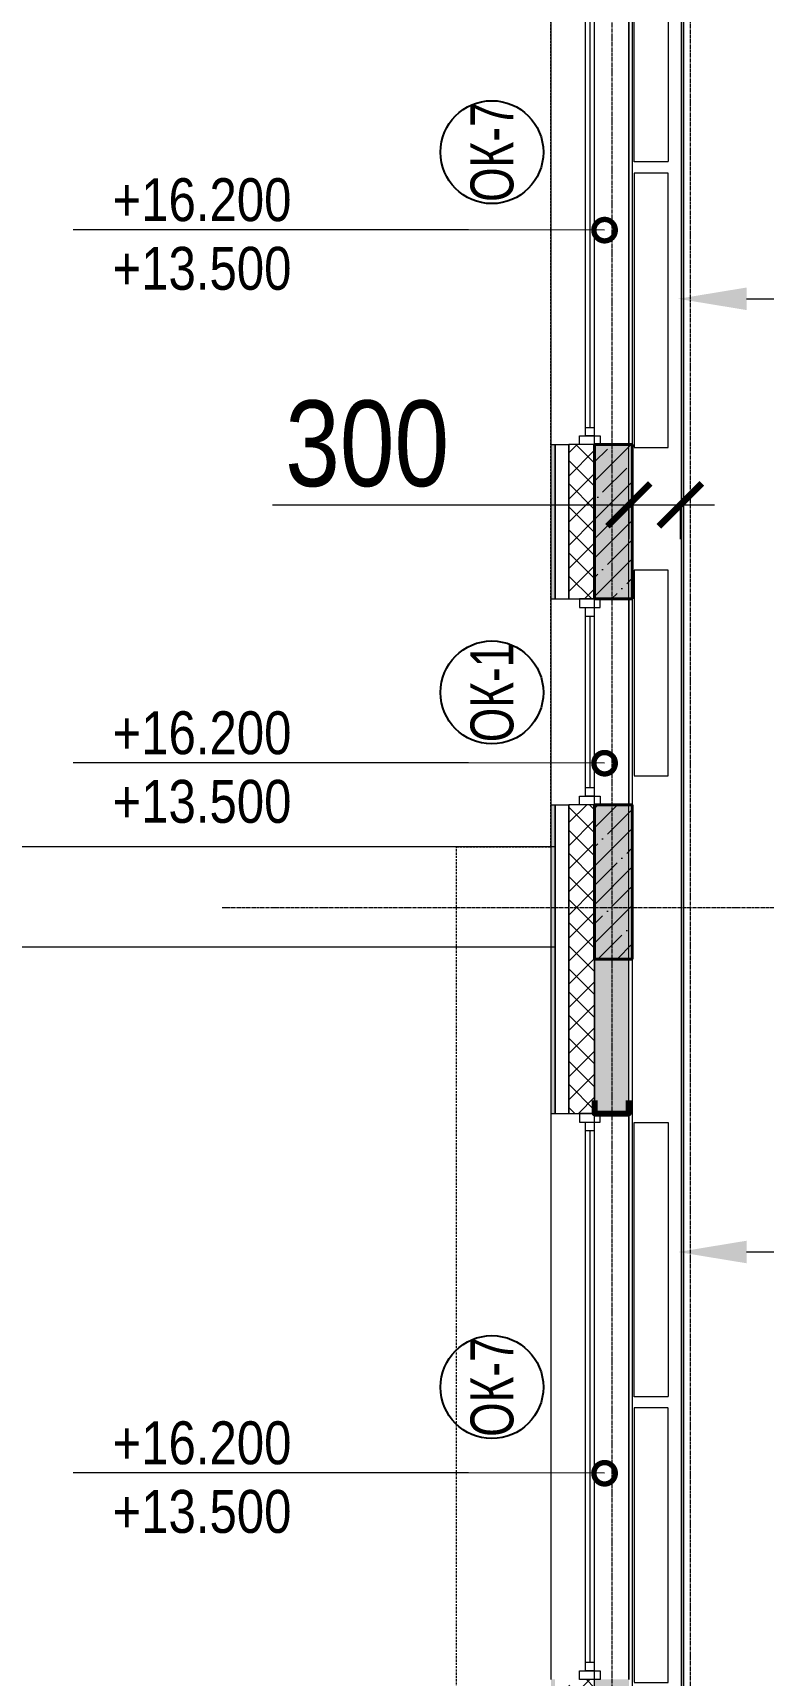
# Model space of a CAD drawing. Header units: millimetres. Extents: x -231292 to 573618, y -153144 to 564035.
# Drawn here: x 92653 to 96912, y 388127 to 397702 of the extents above; entities that cross this region are included whole.
import ezdxf
from ezdxf import colors
from ezdxf.entities.mleader import LeaderData, LeaderLine
from ezdxf.enums import TextEntityAlignment as Align
from ezdxf.math import Vec2, Vec3

# ---------------------------------------------------------------- set-up
doc = ezdxf.new("R2010")
doc.units = ezdxf.units.MM
for name, pattern in [('CENTER2', [28.575, 19.05, -3.175, 3.175, -3.175]), ('DASHED', [19.05, 12.7, -6.35]), ('HIDDEN2', [4.7625, 3.175, -1.5875])]:
    doc.linetypes.add(name, pattern=pattern)
doc.layers.get('0').update_dxf_attribs({"color": 250})
doc.layers.get('Defpoints').update_dxf_attribs({"color": 250})
for name, color, linetype, lineweight in [('A-Wall_Материал_Газоблок_Контур', 250, 'Continuous', 0), ('АР_Колонны', 250, 'Continuous', 35), ('АР_Окна', 250, 'Continuous', 5), ('АР_Окна марка', 250, 'Continuous', 9), ('АР_Отопительные приборы', 250, 'HIDDEN2', 0), ('АР_Размеры обшивки', 250, 'Continuous', 5), ('АР_Стены ЖБ', 250, 'Continuous', 35), ('АР_Стены ПЕНОблок', 250, 'Continuous', 20), ('АР_Тонкая', 250, 'Continuous', 5), ('АР_Утеплитель', 250, 'Continuous', 0), ('АР_ФАСАД', 250, 'Continuous', 9), ('АР_Штриховка', 250, 'Continuous', 0), ('Зашивка радиаторов тип 1 (фанера и МДФ)', 250, 'Continuous', 0), ('КМ_Фахверки', 250, 'Continuous', 80), ('Марка окна', 250, 'Continuous', 0), ('Размеры зашивки ГКЛ', 250, 'Continuous', 0), ('РД_Оси_100', 250, 'Continuous', 0)]:
    doc.layers.add(name, color=color, linetype=linetype, lineweight=lineweight)
doc.layers.add('АР_Делит', color=250, linetype='Continuous', lineweight=0, plot=False)
doc.styles.add('Arial_09', font='ARIALN.TTF', dxfattribs={"width": 0.9})
doc.styles.add('Isocpeur3', font='isocpeur.ttf')
doc.styles.add('style1', font='ARIALN.TTF')
doc.dimstyles.new('Dim200_ареал', dxfattribs={"dimscale": 100, "dimtxt": 5, "dimasz": 2.5, "dimexe": 2, "dimexo": 2, "dimgap": 1, "dimtad": 1, "dimzin": 12, "dimdsep": 46, "dimtxsty": 'style1', "dimblk": 'ARCHTICK', "dimcen": 3, "dimdle": 2, "dimclrd": 256, "dimclre": 256, "dimaunit": 1, "dimadec": 0, "dimazin": 3, "dimtfac": 1, "dimtmove": 1, "dimatfit": 3, "dimldrblk": 'OPEN30', "dimfxl": 5, "dimfxlon": 1, "dimtolj": 1, "dimtzin": 0, "dimlwd": 9, "dimlwe": 9, "dimarcsym": 0})
pattern_1 = [(45, (50428.77, 366201.75), (-112.2532, 112.2532), []), (45, (50541.02, 366201.75), (-112.2532, 112.2532), [198.4375, -39.6875, 0, -39.6875])]

# ---------------------------------------------------------------- blocks, each defined once
blk = doc.blocks.new('_DotSmall')
at = {"color": 0, "linetype": 'ByBlock', "const_width": 0.5}
blk.add_lwpolyline([(-0.0625, 0, 1), (0.0625, 0, 1)], format="xyb", close=True, dxfattribs=at)
blk = doc.blocks.new('Ф_пеноблок 200')
at = {"layer": 'КМ_Фахверки'}
blk.add_lwpolyline([(0, -75), (0, 0), (200, 0), (200, -75)], dxfattribs=at)
blk = doc.blocks.new('СОШ_2200_АР_ОСИ_М100_28.05.24')
at = {"layer": 'АР_Делит', "color": 5, "linetype": 'DASHED'}
blk.add_lwpolyline([(114955, 135155), (114955, -355), (93595.036, -355), (93595.036, 13855), (94145, 13855), (94145, 68320), (66055, 68320), (66055, 13857.73), (83455, 13857.73), (83455, -355), (45245, -355), (45245, 13145), (44695, 13145), (44695, 26755), (45245, 26755), (45245, 68320), (20455, 68320), (20455, 26755), (27955, 26755), (27955, 13145), (-355, 13145), (-355, 100855), (37145, 100855), (37145, 129155)], dxfattribs=at)
at = {"layer": 'РД_Оси_100', "linetype": 'CENTER2'}
blk.add_line((43327.994, 26400), (71363.995, 26400), dxfattribs=at)
for points in [[(45530, 139938.679), (45600, 139538.679), (45600, -6163.457)], [(46060, -6163.105), (46060, 139538.679), (46130, 139938.679)]]:
    blk.add_lwpolyline(points, dxfattribs=at)
blk = doc.blocks.new('Bottom_R_1600')
at = {"layer": 'АР_Отопительные приборы'}
blk.add_lwpolyline([(-800, -100), (800, -100), (800, 100), (-800, 100)], close=True, dxfattribs=at)
blk = doc.blocks.new('Bottom_L_1600')
at = {"layer": 'АР_Отопительные приборы'}
blk.add_lwpolyline([(800, -100), (-800, -100), (-800, 100), (800, 100)], close=True, dxfattribs=at)
blk = doc.blocks.new('Bottom_R_1200')
at = {"layer": 'АР_Отопительные приборы'}
blk.add_lwpolyline([(-600, -100), (600, -100), (600, 100), (-600, 100)], close=True, dxfattribs=at)
blk = doc.blocks.new('_ArchTick')
at = {"color": 0, "linetype": 'ByBlock', "const_width": 0.15}
blk.add_lwpolyline([(-0.5, -0.5), (0.5, 0.5)], dxfattribs=at)
blk = doc.blocks.new('*D1017')
at = {"layer": 'Defpoints', "color": 0, "transparency": 16777216}
for p in [(96128.8, 395165.8), (96428.8, 395165.8), (96428.8, 394949.8)]:
    blk.add_point(p, dxfattribs=at)
at = {"layer": 'АР_Размеры обшивки', "lineweight": 9, "transparency": 16777216}
for p, q in [((94050.7, 394949.8), (96128.8, 394949.8)), ((95928.8, 394949.8), (96628.8, 394949.8)), ((96128.8, 394965.8), (96128.8, 394749.8)), ((96428.8, 394965.8), (96428.8, 394749.8))]:
    blk.add_line(p, q, dxfattribs=at)
at = {"layer": 'АР_Размеры обшивки', "lineweight": 9, "transparency": 16777216, "xscale": 250, "yscale": 250, "zscale": 250, "rotation": 180}
blk.add_blockref('_ArchTick', (96128.8, 394949.8), dxfattribs=at)
at = {"layer": 'АР_Размеры обшивки', "lineweight": 9, "transparency": 16777216, "xscale": 250, "yscale": 250, "zscale": 250}
blk.add_blockref('_ArchTick', (96428.8, 394949.8), dxfattribs=at)
at = {"layer": 'АР_Размеры обшивки', "color": 0, "transparency": 16777216, "insert": (94602.8, 395305), "char_height": 500, "attachment_point": 5, "style": 'style1'}
blk.add_mtext('\\A1;300', dxfattribs=at)
blk = doc.blocks.new('_Open30')
at = {"color": 0, "linetype": 'ByBlock', "lineweight": -2}
for p, q in [((-1, 0.268), (0, 0)), ((0, 0), (-1, -0.268)), ((0, 0), (-1, 0))]:
    blk.add_line(p, q, dxfattribs=at)
blk = doc.blocks.new('МОК-Наименование')
at = {"layer": 'Defpoints'}
blk.add_circle((0, 0), 3, dxfattribs=at)
at = {"color": 0, "linetype": 'ByBlock', "lineweight": -2, "style": 'Isocpeur3', "width": 0.8, "flags": 4}
blk.add_attdef('АР-ОКНО:НАИМЕНОВАНИЕ', text='', height=2.5, dxfattribs=at).set_placement((0, 0), align=Align.MIDDLE)

msp = doc.modelspace()

# ---------------------------------------------------------------- hatches: boundary and pattern name
at = {"layer": 'АР_Штриховка', "linetype": 'Continuous', "lineweight": 5}
h = msp.add_hatch(dxfattribs=at)
h.set_pattern_fill('ANSI35', color=256, scale=25, style=0)
h.set_pattern_definition(pattern_1)
h.paths.add_polyline_path([(95928.768, 394401.753), (96148.768, 394401.753), (96148.768, 395301.753), (95928.768, 395301.753)], flags=0)

# ---------------------------------------------------------------- linework, layer by layer
at = {"layer": 'A-Wall_Материал_Газоблок_Контур', "linetype": 'Continuous', "lineweight": 0}
for p, q in [((96128.768, 395301.753), (96128.768, 398601.753)), ((96128.768, 393201.753), (96128.768, 394401.753)), ((96128.768, 388101.752), (96128.768, 391401.752))]:
    msp.add_line(p, q, dxfattribs=at)
at = {"layer": 'АР_Колонны', "linetype": 'HIDDEN2', "lineweight": 25}
for p, q in [((95928.768, 395301.753), (96148.768, 395301.753)), ((95928.768, 394401.753), (95928.768, 395301.753)), ((96148.768, 395301.753), (96148.768, 394401.753)), ((96148.768, 394401.753), (95928.768, 394401.753)), ((96148.768, 393201.753), (96148.768, 392301.753)), ((96148.768, 392301.753), (95928.768, 392301.753))]:
    msp.add_line(p, q, dxfattribs=at)
at = {"layer": 'АР_Колонны', "linetype": 'Continuous', "lineweight": 35}
for p, q in [((96148.768, 395301.753), (95928.768, 395301.753)), ((95928.768, 395301.753), (95928.768, 394401.753)), ((96148.768, 394401.753), (96148.768, 395301.753)), ((95928.768, 394401.753), (96148.768, 394401.753)), ((96148.768, 392301.753), (96148.768, 393201.753)), ((95928.768, 392301.753), (96148.768, 392301.753))]:
    msp.add_line(p, q, dxfattribs=at)
at = {"layer": 'АР_Окна', "linetype": 'Continuous', "lineweight": 5}
for p, q in [((96128.768, 398601.753), (96128.768, 395301.753)), ((95876.268, 395401.753), (95926.268, 395401.753)), ((96128.768, 394401.753), (96128.768, 393201.753)), ((95876.268, 394301.753), (95926.268, 394301.753)), ((96128.768, 391401.752), (96128.768, 388101.752)), ((95876.268, 391301.752), (95926.268, 391301.752)), ((95876.268, 388201.752), (95926.268, 388201.752))]:
    msp.add_line(p, q, dxfattribs=at)
for points in [[(95961.268, 395351.753), (95961.268, 395301.753), (95841.268, 395301.753), (95841.268, 395351.753)], [(95961.268, 394351.753), (95961.268, 394401.753), (95841.268, 394401.753), (95841.268, 394351.753)], [(95961.268, 391351.752), (95961.268, 391401.752), (95841.268, 391401.752), (95841.268, 391351.752)], [(95961.268, 388151.752), (95961.268, 388101.752), (95841.268, 388101.752), (95841.268, 388151.752)]]:
    msp.add_lwpolyline(points, close=True, dxfattribs=at)
at = {"layer": 'АР_Стены ЖБ', "linetype": 'Continuous', "lineweight": 40}
for p, q in [((96148.768, 395301.753), (95928.768, 395301.753)), ((95928.768, 395301.753), (95928.768, 394401.753)), ((96148.768, 394401.753), (96148.768, 395301.753)), ((95928.768, 394401.753), (96148.768, 394401.753)), ((96148.768, 392301.753), (96148.768, 393201.753)), ((95928.768, 392301.753), (96148.768, 392301.753))]:
    msp.add_line(p, q, dxfattribs=at)
at = {"layer": 'АР_Стены ПЕНОблок', "linetype": 'Continuous', "lineweight": 20}
for p, q in [((96128.768, 395301.753), (95928.768, 395301.753)), ((95928.768, 395301.753), (95928.768, 394401.753)), ((96128.768, 394401.753), (96128.768, 395301.753)), ((95928.768, 394401.753), (96128.768, 394401.753)), ((96128.768, 391401.752), (96128.768, 393201.753)), ((95928.768, 391401.752), (96128.768, 391401.752))]:
    msp.add_line(p, q, dxfattribs=at)
at = {"layer": 'АР_Тонкая', "linetype": 'Continuous', "lineweight": 5}
for p, q in [((95673.768, 395301.753), (95778.768, 395301.753)), ((95673.768, 395301.753), (95673.768, 394401.753)), ((95698.768, 395301.753), (95698.768, 394401.753)), ((95698.768, 394401.753), (95698.768, 395301.753)), ((95778.768, 394401.753), (95778.768, 395301.753)), ((95673.768, 394401.753), (95778.768, 394401.753)), ((95673.768, 391401.752), (95778.768, 391401.752))]:
    msp.add_line(p, q, dxfattribs=at)
at = {"layer": 'АР_Утеплитель', "linetype": 'Continuous', "lineweight": 0}
for p, q in [((95928.768, 395301.753), (95778.768, 395301.753)), ((95778.768, 395301.753), (95778.768, 394401.753)), ((95928.768, 394401.753), (95928.768, 395301.753)), ((95778.768, 394401.753), (95928.768, 394401.753)), ((95778.768, 391401.752), (95928.768, 391401.752))]:
    msp.add_line(p, q, dxfattribs=at)
at = {"layer": 'Зашивка радиаторов тип 1 (фанера и МДФ)', "linetype": 'Continuous', "lineweight": 0}
for p, q in [((96148.768, 398701.753), (96148.77, 387611.753)), ((96436.27, 387611.753), (96436.268, 398701.753)), ((96436.268, 398701.753), (96436.27, 387611.753)), ((96448.77, 387611.753), (96448.768, 398701.753))]:
    msp.add_line(p, q, dxfattribs=at)

# ---------------------------------------------------------------- block references
at = {"layer": 'АР_Отопительные приборы', "rotation": 270}
for name, p in [('Bottom_L_1600', (96258.768, 397749.646)), ('Bottom_R_1600', (96258.768, 396084.413)), ('Bottom_R_1200', (96258.768, 393969.931)), ('Bottom_L_1600', (96258.768, 390549.645)), ('Bottom_R_1600', (96258.768, 388884.413))]:
    msp.add_blockref(name, p, dxfattribs=at)
at = {"layer": 'КМ_Фахверки', "xscale": -1, "rotation": 180}
msp.add_blockref('Ф_пеноблок 200', (95928.768, 391401.752), dxfattribs=at)

# ---------------------------------------------------------------- dimensions: what is measured, and where the dimension line sits
at = {"layer": 'АР_Размеры обшивки'}
dim = msp.add_linear_dim(base=(96428.768, 394949.756), p1=(96128.768, 395165.756), p2=(96428.768, 395165.753), dimstyle='Dim200_ареал', override={"dimdec": 0}, dxfattribs=at)
dim.commit()
dim.dimension.update_dxf_attribs({"geometry": '*D1017', "text_midpoint": (94602.768, 394781.7), "dimtype": 160})

# ---------------------------------------------------------------- leaders
at = {"layer": 'Марка окна', "lineweight": 0, "ltscale": 20}
ml = msp.add_multileader_mtext('Standard', dxfattribs=at)
ml.set_content('+16.200\\P+13.500', color=256, style='style1')
ml.set_leader_properties(color=256, linetype='ByLayer', lineweight=-1)
ml.set_arrow_properties(name='DOTSMALL')
ml.build(insert=Vec2(0, 0))
ml.multileader.update_dxf_attribs({"text_left_attachment_type": 6, "text_right_attachment_type": 6, "dogleg_length": 200, "arrow_head_size": 250})
ctx = ml.context
ctx.base_point, ctx.char_height, ctx.arrow_head_size, ctx.landing_gap_size, ctx.plane_origin = Vec3(93117.986, 396553.999), 250, 250, 0, Vec3(93512.962, 395869.472)
ctx.left_attachment, ctx.right_attachment = 6, 6
notes = []
notes.append((ctx, [(0, (1, 1, 0), (95193.062, 396553.999), (-1, 0), 1061.605, [(0, [(95987.176, 396551.329)], 0, [])])]))
ctx.mtext.insert, ctx.mtext.line_spacing_factor, ctx.mtext.flow_direction = Vec3(93117.986, 396853.999), 0.96, 5
ctx.mtext.has_bg_fill, ctx.mtext.bg_color, ctx.mtext.bg_scale_factor, ctx.mtext.bg_transparency, ctx.mtext.use_window_bg_color = 1, -1027028792, 1.5, 0, 1
ml = msp.add_multileader_mtext('Standard', dxfattribs=at)
ml.set_content('+16.200\\P+13.500', color=256, style='style1')
ml.set_leader_properties(color=256, linetype='ByLayer', lineweight=-1)
ml.set_arrow_properties(name='DOTSMALL')
ml.build(insert=Vec2(0, 0))
ml.multileader.update_dxf_attribs({"text_left_attachment_type": 6, "text_right_attachment_type": 6, "dogleg_length": 200, "arrow_head_size": 250})
ctx = ml.context
ctx.base_point, ctx.char_height, ctx.arrow_head_size, ctx.landing_gap_size, ctx.plane_origin = Vec3(93117.986, 393446.159), 250, 250, 0, Vec3(93512.962, 392761.632)
ctx.left_attachment, ctx.right_attachment = 6, 6
notes.append((ctx, [(0, (1, 1, 0), (95193.062, 393446.159), (-1, 0), 1061.605, [(0, [(95987.176, 393443.488)], 0, [])])]))
ctx.mtext.insert, ctx.mtext.line_spacing_factor, ctx.mtext.flow_direction = Vec3(93117.986, 393746.159), 0.96, 5
ctx.mtext.has_bg_fill, ctx.mtext.bg_color, ctx.mtext.bg_scale_factor, ctx.mtext.bg_transparency, ctx.mtext.use_window_bg_color = 1, -1027028792, 1.5, 0, 1
ml = msp.add_multileader_mtext('Standard', dxfattribs=at)
ml.set_content('+16.200\\P+13.500', color=256, style='style1')
ml.set_leader_properties(color=256, linetype='ByLayer', lineweight=-1)
ml.set_arrow_properties(name='DOTSMALL')
ml.build(insert=Vec2(0, 0))
ml.multileader.update_dxf_attribs({"text_left_attachment_type": 6, "text_right_attachment_type": 6, "dogleg_length": 200, "arrow_head_size": 250})
ctx = ml.context
ctx.base_point, ctx.char_height, ctx.arrow_head_size, ctx.landing_gap_size, ctx.plane_origin = Vec3(93117.986, 389306.44), 250, 250, 0, Vec3(93512.962, 388621.913)
ctx.left_attachment, ctx.right_attachment = 6, 6
notes.append((ctx, [(0, (1, 1, 0), (95193.062, 389306.44), (-1, 0), 1061.605, [(0, [(95987.176, 389303.769)], 0, [])])]))
ctx.mtext.insert, ctx.mtext.line_spacing_factor, ctx.mtext.flow_direction = Vec3(93117.986, 389606.44), 0.96, 5
ctx.mtext.has_bg_fill, ctx.mtext.bg_color, ctx.mtext.bg_scale_factor, ctx.mtext.bg_transparency, ctx.mtext.use_window_bg_color = 1, -1027028792, 1.5, 0, 1
at = {"layer": 'Размеры зашивки ГКЛ'}
ml = msp.add_multileader_mtext('Standard', dxfattribs=at)
ml.set_content('\\pxsm1;Тип 1 ', color=(0, 0, 138), style='style1')
ml.set_leader_properties(color=256, linetype='ByLayer', lineweight=9)
ml.build(insert=Vec2(0, 0))
ml.multileader.update_dxf_attribs({"has_dogleg": 0, "text_left_attachment_type": 6, "text_right_attachment_type": 6, "text_bottom_attachment_type": 10, "dogleg_length": 25, "arrow_head_size": 400})
ctx = ml.context
ctx.base_point, ctx.char_height, ctx.arrow_head_size, ctx.landing_gap_size, ctx.plane_origin = Vec3(99099.729, 396151.208), 400, 400, 50, Vec3(90621.03, 403121.773)
ctx.left_attachment, ctx.right_attachment, ctx.top_attachment = 6, 6, 10
notes.append((ctx, [(0, (1, 1, 0), (99074.729, 396151.208), (1, 0), 25, [(1, [(96415.162, 396151.208)], 0, [])])]))
ctx.mtext.insert, ctx.mtext.width, ctx.mtext.defined_height, ctx.mtext.line_spacing_factor, ctx.mtext.flow_direction = Vec3(99149.729, 396631.208), 1668.44707, 600, 0.3, 5
ml = msp.add_multileader_mtext('Standard', dxfattribs=at)
ml.set_content('\\pxsm1;Тип 1 ', color=(0, 0, 138), style='style1')
ml.set_leader_properties(color=256, linetype='ByLayer', lineweight=9)
ml.build(insert=Vec2(0, 0))
ml.multileader.update_dxf_attribs({"has_dogleg": 0, "text_left_attachment_type": 6, "text_right_attachment_type": 6, "text_bottom_attachment_type": 10, "dogleg_length": 25, "arrow_head_size": 400})
ctx = ml.context
ctx.base_point, ctx.char_height, ctx.arrow_head_size, ctx.landing_gap_size, ctx.plane_origin = Vec3(99099.729, 390593.838), 400, 400, 50, Vec3(90621.03, 397564.402)
ctx.left_attachment, ctx.right_attachment, ctx.top_attachment = 6, 6, 10
notes.append((ctx, [(0, (1, 1, 0), (99074.729, 390593.838), (1, 0), 25, [(1, [(96415.162, 390593.838)], 0, [])])]))
ctx.mtext.insert, ctx.mtext.width, ctx.mtext.defined_height, ctx.mtext.line_spacing_factor, ctx.mtext.flow_direction = Vec3(99149.729, 391073.838), 1668.44707, 600, 0.3, 5
for ctx, leaders in notes:
    for number, flags, end, landing, length, lines in leaders:
        leader = LeaderData()
        leader.index, (leader.has_last_leader_line, leader.has_dogleg_vector, leader.attachment_direction) = number, flags
        leader.last_leader_point, leader.dogleg_vector, leader.dogleg_length = Vec3(end), Vec3(landing), length
        for number, points, colour, breaks in lines:
            line = LeaderLine()
            line.index, line.vertices, line.color, line.breaks = number, Vec3.list(points), colors.encode_raw_color(colour), breaks
            leader.lines.append(line)
        ctx.leaders.append(leader)

# ---------------------------------------------------------------- next in the draw order: hatches: boundary and pattern name
at = {"layer": 'АР_Штриховка', "linetype": 'Continuous', "lineweight": 0}
h = msp.add_hatch(dxfattribs=at)
h.set_pattern_fill('_U', color=256, style=0, pattern_type=0)
h.set_pattern_definition([(360, (50428.7677, 366201.7525), (-1e-16, 1), [])])
h.paths.add_polyline_path([(95673.768, 365846.753), (95698.768, 365871.753), (95698.768, 375901.753), (95673.768, 375901.753)], flags=0)
h.paths.add_polyline_path([(95673.768, 377701.753), (95698.768, 377701.753), (95698.768, 388101.752), (95673.768, 388101.752)], flags=0)
h.paths.add_polyline_path([(95673.768, 391401.752), (95698.768, 391401.752), (95698.768, 393201.753), (95673.768, 393201.753)], flags=0)
h.paths.add_polyline_path([(95673.768, 394401.753), (95698.768, 394401.753), (95698.768, 395301.753), (95673.768, 395301.753)], flags=0)
h.paths.add_polyline_path([(95673.768, 398601.753), (95698.768, 398601.753), (95698.768, 399501.753), (95673.768, 399501.753)], flags=0)
h.paths.add_polyline_path([(95673.768, 400701.753), (95698.768, 400701.753), (95698.768, 401601.753), (95673.768, 401601.753)], flags=0)
h.paths.add_polyline_path([(95673.768, 402801.753), (95698.768, 402801.753), (95698.768, 404001.753), (95673.768, 404001.753)], flags=0)
h.paths.add_polyline_path([(95673.768, 407301.753), (95698.768, 407301.753), (95698.768, 408201.753), (95673.768, 408201.753)], flags=0)
h.paths.add_polyline_path([(95673.768, 409401.753), (95698.768, 409401.753), (95698.768, 410301.753), (95673.768, 410301.753)], flags=0)
h.paths.add_polyline_path([(95673.768, 411501.753), (95698.768, 411501.753), (95698.768, 412701.753), (95673.768, 412701.753)], flags=0)
h.paths.add_polyline_path([(95673.768, 416001.753), (95698.768, 416001.753), (95698.768, 416901.753), (95673.768, 416901.753)], flags=0)
h.paths.add_polyline_path([(95673.768, 418101.753), (95698.768, 418101.753), (95698.768, 419001.753), (95673.768, 419001.753)], flags=0)
h.paths.add_polyline_path([(95673.768, 420201.753), (95698.768, 420201.753), (95698.768, 421001.753), (95673.768, 421001.753)], flags=0)
h = msp.add_hatch(dxfattribs=at)
h.set_pattern_fill('ANSI37', color=256, scale=30, style=0)
h.set_pattern_definition([(45, (50428.77, 366201.75), (-67.35192, 67.35192), []), (135, (50428.77, 366201.75), (-67.35192, -67.35192), [])])
h.paths.add_polyline_path([(95778.768, 365951.753), (95928.768, 366101.753), (95928.768, 375901.753), (95778.768, 375901.753)], flags=0)
h.paths.add_polyline_path([(95778.768, 377701.753), (95928.768, 377701.753), (95928.768, 388101.752), (95778.768, 388101.752)], flags=0)
h.paths.add_polyline_path([(95778.768, 391401.752), (95928.768, 391401.752), (95928.768, 393201.753), (95778.768, 393201.753)], flags=0)
h.paths.add_polyline_path([(95778.768, 394401.753), (95928.768, 394401.753), (95928.768, 395301.753), (95778.768, 395301.753)], flags=0)
h.paths.add_polyline_path([(95778.768, 398601.753), (95928.768, 398601.753), (95928.768, 399501.753), (95778.768, 399501.753)], flags=0)
h.paths.add_polyline_path([(95778.768, 400701.753), (95928.768, 400701.753), (95928.768, 401601.753), (95778.768, 401601.753)], flags=0)
h.paths.add_polyline_path([(95778.768, 402801.753), (95928.768, 402801.753), (95928.768, 404001.753), (95778.768, 404001.753)], flags=0)
h.paths.add_polyline_path([(95778.768, 407301.753), (95928.768, 407301.753), (95928.768, 408201.753), (95778.768, 408201.753)], flags=0)
h.paths.add_polyline_path([(95778.768, 409401.753), (95928.768, 409401.753), (95928.768, 410301.753), (95778.768, 410301.753)], flags=0)
h.paths.add_polyline_path([(95778.768, 411501.753), (95928.768, 411501.753), (95928.768, 412701.753), (95778.768, 412701.753)], flags=0)
h.paths.add_polyline_path([(95778.768, 416001.753), (95928.768, 416001.753), (95928.768, 416901.753), (95778.768, 416901.753)], flags=0)
h.paths.add_polyline_path([(95778.768, 418101.753), (95928.768, 418101.753), (95928.768, 419001.753), (95778.768, 419001.753)], flags=0)
h.paths.add_polyline_path([(95778.768, 420201.753), (95928.768, 420201.753), (95928.768, 421001.753), (95778.768, 421001.753)], flags=0)
h = msp.add_hatch(dxfattribs=at)
h.set_pattern_fill('AR-CONC', color=256, style=0)
h.set_pattern_definition([(50, (50428.77, 366201.75), (182.18467, -15.9391), [19.05, -209.55]), (355, (50428.77, 366201.75), (-35.2434, 191.05685), [15.24, -167.6406]), (100.45144, (50443.95, 366200.42), (146.94125, 175.11775), [16.19, -178.09024]), (46.1842, (50428.77, 366252.55), (271.07904, -42.0423), [28.575, -314.325]), (96.63556, (50451.36, 366249.05), (237.4041, 247.4261), [24.285, -267.1356]), (351.18415, (50428.77, 366252.55), (237.4041, 247.4261), [22.86, -251.4597]), (21, (50454.17, 366239.85), (151.6144, -102.2652), [19.05, -209.55]), (326, (50454.17, 366239.85), (61.80203, 184.18797), [15.24, -167.64]), (71.45144, (50466.8, 366231.33), (213.4164, 81.92277), [16.19, -178.08994]), (37.5, (50428.77, 366201.75), (3.088603, 84.55504), [0, -165.608, 0, -170.18, 0, -168.275]), (7.5, (50428.77, 366201.75), (66.81966, 100.18057), [0, -97.028, 0, -161.798, 0, -64.135]), (327.5, (50372.126, 366201.75), (135.590595, -5.728744), [0, -63.5, 0, -198.12, 0, -262.89]), (317.5, (50346.73, 366201.75), (148.12918, 25.4265), [0, -82.55, 0, -131.572, 0, -186.69])])
h.paths.add_polyline_path([(95928.768, 366101.753), (96128.768, 366301.753), (96128.768, 375901.753), (95928.768, 375901.753)], flags=0)
h.paths.add_polyline_path([(95928.768, 377701.753), (96128.768, 377701.753), (96128.768, 388101.752), (95928.768, 388101.752)], flags=0)
h.paths.add_polyline_path([(95928.768, 391401.752), (96128.768, 391401.752), (96128.768, 393201.753), (95928.768, 393201.753)], flags=0)
h.paths.add_polyline_path([(95928.768, 394401.753), (96128.768, 394401.753), (96128.768, 395301.753), (95928.768, 395301.753)], flags=0)
h.paths.add_polyline_path([(95928.768, 398601.753), (96128.768, 398601.753), (96128.768, 399501.753), (95928.768, 399501.753)], flags=0)
h.paths.add_polyline_path([(95928.768, 400701.753), (96128.768, 400701.753), (96128.768, 401601.753), (95928.768, 401601.753)], flags=0)
h.paths.add_polyline_path([(95928.768, 402801.753), (96128.768, 402801.753), (96128.768, 404001.753), (95928.768, 404001.753)], flags=0)
h.paths.add_polyline_path([(95928.768, 407301.753), (96128.768, 407301.753), (96128.768, 408201.753), (95928.768, 408201.753)], flags=0)
h.paths.add_polyline_path([(95928.768, 409401.753), (96128.768, 409401.753), (96128.768, 410301.753), (95928.768, 410301.753)], flags=0)
h.paths.add_polyline_path([(95928.768, 411501.753), (96128.768, 411501.753), (96128.768, 412701.753), (95928.768, 412701.753)], flags=0)
h.paths.add_polyline_path([(95928.768, 416001.753), (96128.768, 416001.753), (96128.768, 416901.753), (95928.768, 416901.753)], flags=0)
h.paths.add_polyline_path([(95928.768, 418101.753), (96128.768, 418101.753), (96128.768, 419001.753), (95928.768, 419001.753)], flags=0)
h.paths.add_polyline_path([(95928.768, 420201.753), (96128.768, 420201.753), (96128.768, 421001.753), (95928.768, 421001.753)], flags=0)
at = {"layer": 'АР_Штриховка', "linetype": 'Continuous', "lineweight": 5}
h = msp.add_hatch(dxfattribs=at)
h.set_pattern_fill('ANSI35', color=256, scale=25, style=0)
h.set_pattern_definition(pattern_1)
h.paths.add_polyline_path([(95928.768, 392301.753), (96148.768, 392301.753), (96148.768, 393201.753), (95928.768, 393201.753)], flags=0)

# ---------------------------------------------------------------- next in the draw order: linework, layer by layer
at = {"layer": 'A-Wall_Материал_Газоблок_Контур', "linetype": 'Continuous', "lineweight": 0}
for p, q in [((95673.768, 398601.753), (95673.768, 395301.753)), ((95673.768, 394401.753), (95673.768, 393201.753)), ((95673.768, 391401.752), (95673.768, 388101.752))]:
    msp.add_line(p, q, dxfattribs=at)
at = {"layer": 'АР_Колонны', "linetype": 'HIDDEN2', "lineweight": 25}
for p, q in [((95928.768, 393201.753), (96148.768, 393201.753)), ((95928.768, 392301.753), (95928.768, 393201.753))]:
    msp.add_line(p, q, dxfattribs=at)
at = {"layer": 'АР_Колонны', "linetype": 'Continuous', "lineweight": 35}
for p, q in [((96148.768, 393201.753), (95928.768, 393201.753)), ((95928.768, 393201.753), (95928.768, 392301.753))]:
    msp.add_line(p, q, dxfattribs=at)
at = {"layer": 'АР_Окна', "linetype": 'Continuous', "lineweight": 5}
for p, q in [((95673.768, 398601.753), (95673.768, 395301.753)), ((95901.268, 398501.753), (95901.268, 395401.753)), ((95673.768, 394401.753), (95673.768, 393201.753)), ((95901.268, 394301.753), (95901.268, 393301.753)), ((95876.268, 393301.753), (95926.268, 393301.753)), ((95673.768, 391401.752), (95673.768, 388101.752)), ((95901.268, 391301.752), (95901.268, 388201.752))]:
    msp.add_line(p, q, dxfattribs=at)
for points in [[(95876.268, 398551.753), (95926.268, 398551.753), (95926.268, 395351.753), (95876.268, 395351.753)], [(95876.268, 394351.753), (95926.268, 394351.753), (95926.268, 393251.753), (95876.268, 393251.753)], [(95961.268, 393251.753), (95961.268, 393201.753), (95841.268, 393201.753), (95841.268, 393251.753)], [(95876.268, 391351.752), (95926.268, 391351.752), (95926.268, 388151.752), (95876.268, 388151.752)]]:
    msp.add_lwpolyline(points, close=True, dxfattribs=at)
at = {"layer": 'АР_Стены ЖБ', "linetype": 'Continuous', "lineweight": 40}
for p, q in [((96148.768, 393201.753), (95928.768, 393201.753)), ((95928.768, 393201.753), (95928.768, 392301.753))]:
    msp.add_line(p, q, dxfattribs=at)
at = {"layer": 'АР_Стены ПЕНОблок', "linetype": 'Continuous', "lineweight": 20}
for p, q in [((96128.768, 393201.753), (95928.768, 393201.753)), ((95928.768, 393201.753), (95928.768, 391401.752))]:
    msp.add_line(p, q, dxfattribs=at)
at = {"layer": 'АР_Тонкая', "linetype": 'Continuous', "lineweight": 5}
for p, q in [((95673.768, 393201.753), (95778.768, 393201.753)), ((95673.768, 393201.753), (95673.768, 391401.752)), ((95698.768, 393201.753), (95698.768, 391401.752)), ((95698.768, 391401.752), (95698.768, 393201.753)), ((95778.768, 391401.752), (95778.768, 393201.753))]:
    msp.add_line(p, q, dxfattribs=at)
at = {"layer": 'АР_Утеплитель', "linetype": 'Continuous', "lineweight": 0}
for p, q in [((95928.768, 393201.753), (95778.768, 393201.753)), ((95778.768, 393201.753), (95778.768, 391401.752)), ((95928.768, 391401.752), (95928.768, 393201.753))]:
    msp.add_line(p, q, dxfattribs=at)
at = {"layer": 'АР_ФАСАД'}
for points in [[(95698.768, 392371.753), (70298.768, 392371.753), (70298.768, 435131.753), (95673.768, 435131.753)], [(95698.768, 392956.753), (70883.768, 392956.753), (70883.768, 434546.753), (95673.768, 434546.753)]]:
    msp.add_lwpolyline(points, dxfattribs=at)
at = {"layer": 'КМ_Фахверки', "lineweight": 5}
msp.add_lwpolyline([(96278.918, 457251.752), (165128.768, 457251.753), (165128.768, 366101.753), (95928.768, 366101.753), (95928.768, 434726.753), (96278.918, 434726.753), (96278.918, 457251.752)], dxfattribs=at)

# ---------------------------------------------------------------- next in the draw order: block references
at = {"layer": 'АР_Окна марка', "linetype": 'Continuous', "lineweight": 9}
ref = msp.add_blockref('МОК-Наименование', (95330.111, 397006.104, -900), dxfattribs=dict(at, xscale=100, yscale=100, zscale=100, rotation=90))
ref.add_attrib('АР-ОКНО:НАИМЕНОВАНИЕ', 'ОК-7', dxfattribs={"layer": '0', "color": 0, "linetype": 'ByBlock', "lineweight": -2, "height": 250, "rotation": 90, "style": 'Arial_09', "width": 0.9}).set_placement((95330.111, 397006.104, -900), align=Align.MIDDLE)
ref = msp.add_blockref('МОК-Наименование', (95330.111, 393856.104, -900), dxfattribs=dict(at, xscale=100, yscale=100, zscale=100, rotation=90))
ref.add_attrib('АР-ОКНО:НАИМЕНОВАНИЕ', 'ОК-1', dxfattribs={"layer": '0', "color": 0, "linetype": 'ByBlock', "lineweight": -2, "height": 250, "rotation": 90, "style": 'Arial_09', "width": 0.9}).set_placement((95330.111, 393856.104, -900), align=Align.MIDDLE)
ref = msp.add_blockref('МОК-Наименование', (95330.111, 389806.103, -900), dxfattribs=dict(at, xscale=100, yscale=100, zscale=100, rotation=90))
ref.add_attrib('АР-ОКНО:НАИМЕНОВАНИЕ', 'ОК-7', dxfattribs={"layer": '0', "color": 0, "linetype": 'ByBlock', "lineweight": -2, "height": 250, "rotation": 90, "style": 'Arial_09', "width": 0.9}).set_placement((95330.111, 389806.103, -900), align=Align.MIDDLE)
at = {"layer": 'РД_Оси_100'}
msp.add_blockref('СОШ_2200_АР_ОСИ_М100_28.05.24', (50428.768, 366201.753), dxfattribs=at)

doc.saveas('drawing.dxf')
